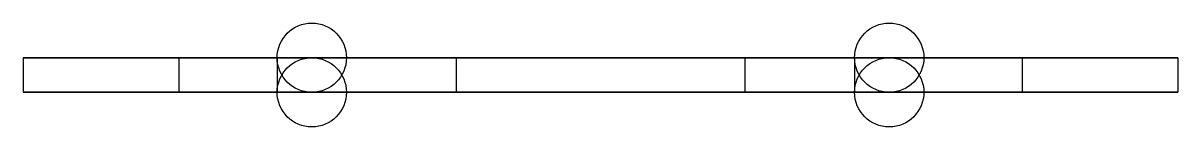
# Model space of a CAD drawing. Header units: millimetres. Extents: x -50 to 50, y -9 to 0.
import ezdxf

# ---------------------------------------------------------------- set-up
doc = ezdxf.new("R2010")
doc.units = ezdxf.units.MM
doc.layers.add('Body002', color=7, linetype='CONTINUOUS')

msp = doc.modelspace()

# ---------------------------------------------------------------- linework, layer by layer
at = {"layer": 'Body002'}
for p, q in [((-50, -3, -121), (-50, -6, -121)), ((-36.5, -3, -121), (-50, -3, -121)), ((-50, -3, -121), (-50, -6, -121)), ((-50, -3, 75), (-50, -6, 75)), ((-50, -3, -121), (-50, -3, 75)), ((-50, -3, 75), (-50, -6, 75)), ((-50, -3, 75), (50, -3, 75)), ((-36.5, -3, -121), (-50, -3, -121)), ((-50, -3, -121), (-50, -3, 75)), ((-50, -3, 75), (50, -3, 75)), ((-36.5, -3, -125), (-36.5, -6, -125)), ((-12.5, -3, -125), (-36.5, -3, -125)), ((-36.5, -3, -125), (-36.5, -6, -125)), ((-36.5, -3, -121), (-36.5, -6, -121)), ((-36.5, -3, -125), (-36.5, -3, -121)), ((-36.5, -3, -121), (-36.5, -6, -121)), ((-12.5, -3, -125), (-36.5, -3, -125)), ((-36.5, -3, -125), (-36.5, -3, -121)), ((-28, -3, 55), (-28, -6, 55)), ((-28, -3, 55), (-28, -6, 55)), ((-12.5, -3, -121), (-12.5, -6, -121)), ((12.5, -3, -121), (-12.5, -3, -121)), ((-12.5, -3, -121), (-12.5, -6, -121)), ((-12.5, -3, -125), (-12.5, -6, -125)), ((-12.5, -3, -121), (-12.5, -3, -125)), ((-12.5, -3, -125), (-12.5, -6, -125)), ((12.5, -3, -121), (-12.5, -3, -121)), ((-12.5, -3, -121), (-12.5, -3, -125)), ((12.5, -3, -125), (12.5, -6, -125)), ((36.5, -3, -125), (12.5, -3, -125)), ((12.5, -3, -125), (12.5, -6, -125)), ((12.5, -3, -121), (12.5, -6, -121)), ((12.5, -3, -125), (12.5, -3, -121)), ((12.5, -3, -121), (12.5, -6, -121)), ((36.5, -3, -125), (12.5, -3, -125)), ((12.5, -3, -125), (12.5, -3, -121)), ((22, -3, 55), (22, -6, 55)), ((22, -3, 55), (22, -6, 55)), ((36.5, -3, -121), (36.5, -6, -121)), ((50, -3, -121), (36.5, -3, -121)), ((36.5, -3, -121), (36.5, -6, -121)), ((36.5, -3, -125), (36.5, -6, -125)), ((36.5, -3, -121), (36.5, -3, -125)), ((36.5, -3, -125), (36.5, -6, -125)), ((50, -3, -121), (36.5, -3, -121)), ((36.5, -3, -121), (36.5, -3, -125)), ((50, -3, -121), (50, -6, -121)), ((50, -3, 75), (50, -6, 75)), ((50, -3, 75), (50, -6, 75)), ((50, -3, -121), (50, -6, -121)), ((50, -3, 75), (50, -3, -121)), ((50, -3, 75), (50, -3, -121)), ((-36.5, -6, -121), (-50, -6, -121)), ((-50, -6, -121), (-50, -6, 75)), ((-50, -6, 75), (50, -6, 75)), ((-36.5, -6, -121), (-50, -6, -121)), ((-50, -6, -121), (-50, -6, 75)), ((-50, -6, 75), (50, -6, 75)), ((-12.5, -6, -125), (-36.5, -6, -125)), ((-36.5, -6, -125), (-36.5, -6, -121)), ((-12.5, -6, -125), (-36.5, -6, -125)), ((-36.5, -6, -125), (-36.5, -6, -121)), ((12.5, -6, -121), (-12.5, -6, -121)), ((-12.5, -6, -121), (-12.5, -6, -125)), ((12.5, -6, -121), (-12.5, -6, -121)), ((-12.5, -6, -121), (-12.5, -6, -125)), ((36.5, -6, -125), (12.5, -6, -125)), ((12.5, -6, -125), (12.5, -6, -121)), ((36.5, -6, -125), (12.5, -6, -125)), ((12.5, -6, -125), (12.5, -6, -121)), ((50, -6, -121), (36.5, -6, -121)), ((36.5, -6, -121), (36.5, -6, -125)), ((50, -6, -121), (36.5, -6, -121)), ((36.5, -6, -121), (36.5, -6, -125)), ((50, -6, 75), (50, -6, -121)), ((50, -6, 75), (50, -6, -121))]:
    msp.add_line(p, q, dxfattribs=at)
for centre in [(-25, -3), (-25, -3), (25, -3), (25, -3), (-25, -6), (-25, -6), (25, -6), (25, -6)]:
    msp.add_circle(centre, 3, dxfattribs=at)

doc.saveas('drawing.dxf')
